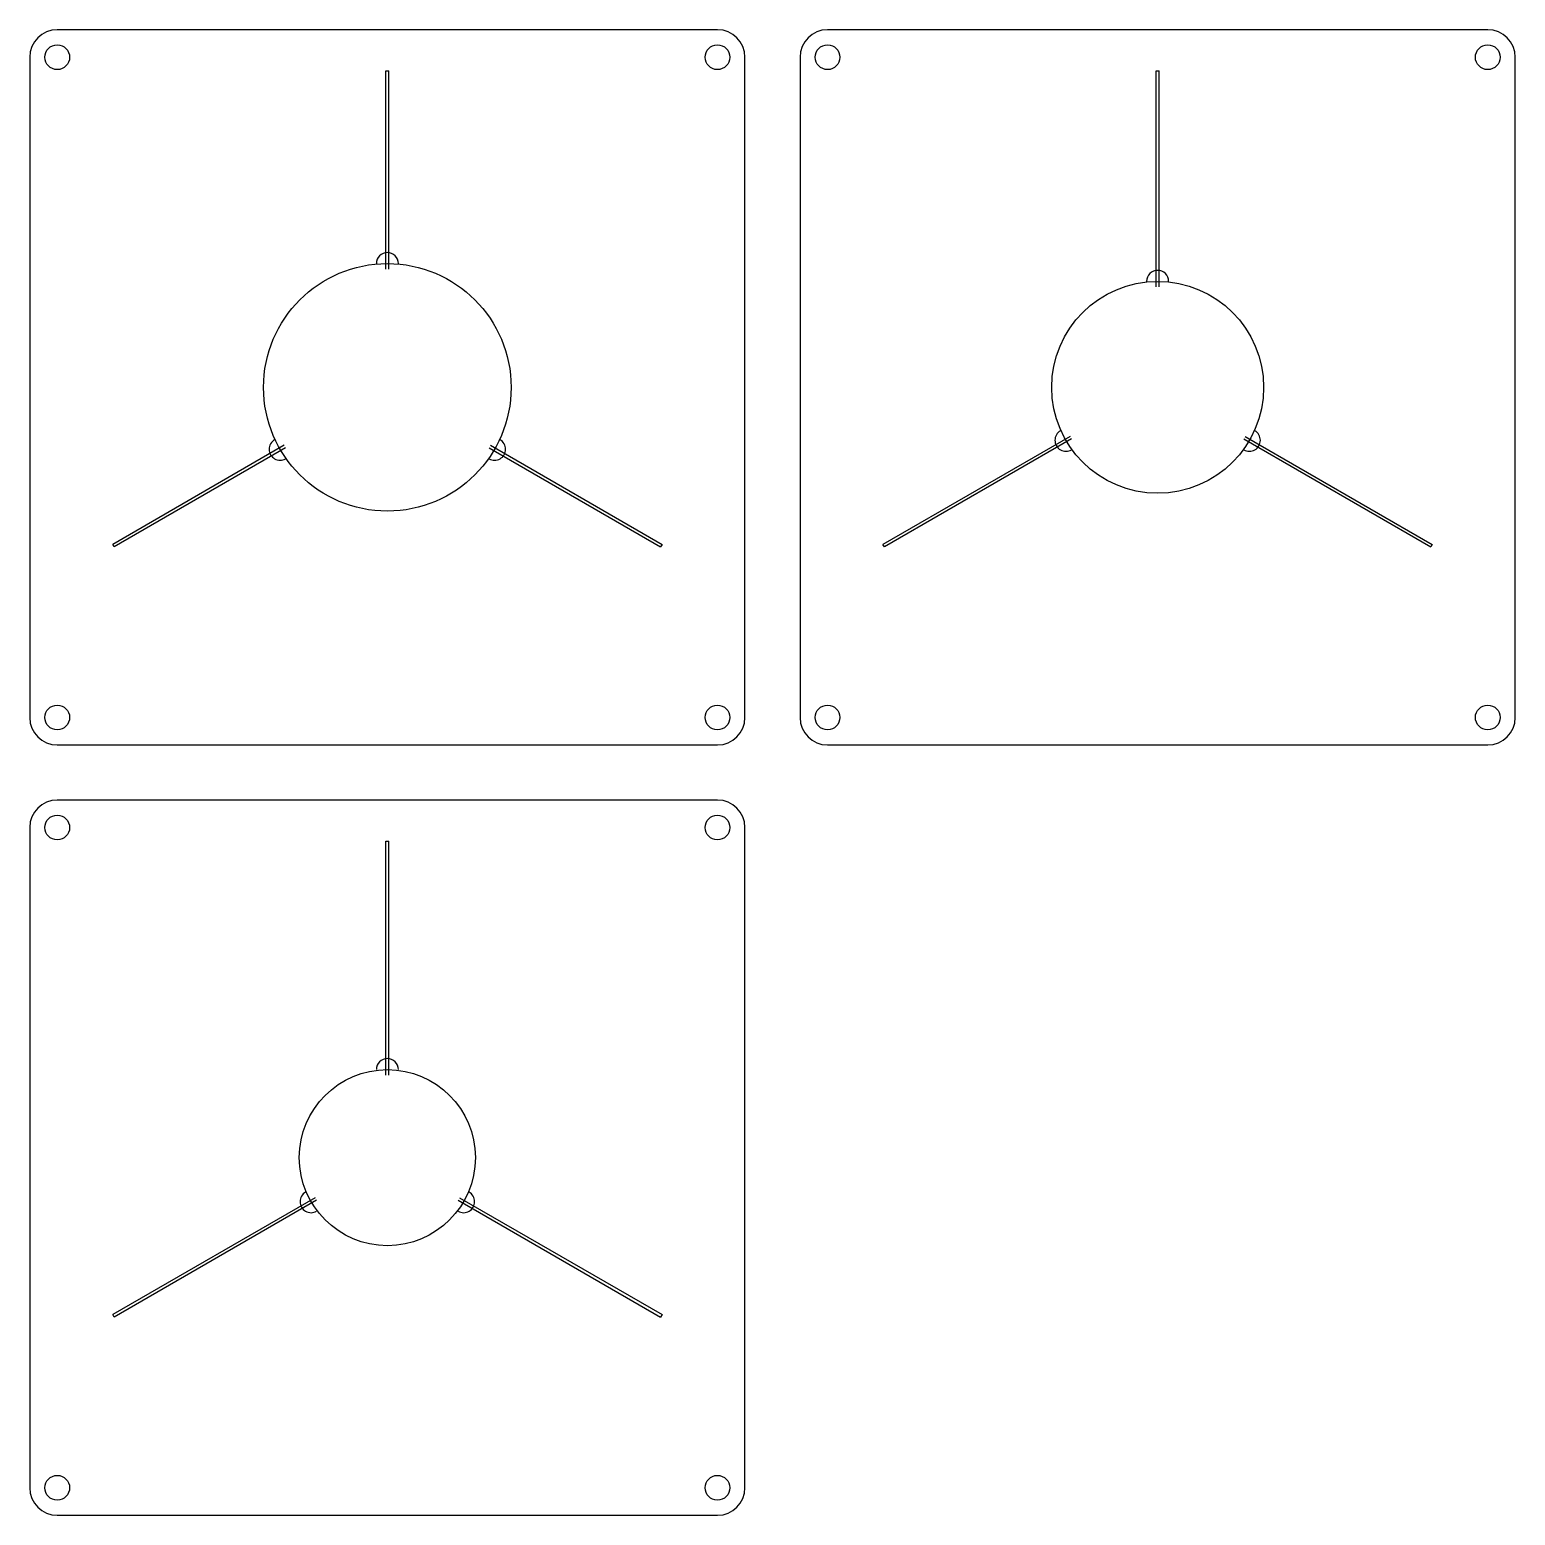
# Model space of a CAD drawing. Header units: millimetres. Extents: x 0 to 540, y 0 to 540.
import ezdxf

# ---------------------------------------------------------------- set-up
doc = ezdxf.new("R2010")
doc.units = ezdxf.units.MM
doc.layers.add('CORTE', color=1, linetype='CONTINUOUS')

msp = doc.modelspace()

# ---------------------------------------------------------------- linework, layer by layer
at = {"layer": 'CORTE'}
for p, q in [((250, 540), (10, 540)), ((530, 540), (290, 540)), ((0, 530), (0, 290)), ((260, 290), (260, 530)), ((280, 530), (280, 290)), ((540, 290), (540, 530)), ((129.5, 453), (129.5, 525)), ((129.5, 525), (130.5, 525)), ((130.5, 453), (130.5, 525)), ((409.5, 446.5), (409.5, 525)), ((409.5, 525), (410.5, 525)), ((410.5, 446.5), (410.5, 525)), ((92.5109, 388.933), (30.1571, 352.933)), ((167.4891, 388.933), (229.8429, 352.933)), ((378.1401, 392.183), (310.1571, 352.933)), ((378.6401, 391.317), (310.6571, 352.067)), ((441.3599, 391.317), (509.3429, 352.067)), ((441.8599, 392.183), (509.8429, 352.933)), ((93.0109, 388.067), (30.6571, 352.067)), ((166.9891, 388.067), (229.3429, 352.067)), ((30.6571, 352.067), (30.1571, 352.933)), ((229.8429, 352.933), (229.3429, 352.067)), ((310.6571, 352.067), (310.1571, 352.933)), ((509.8429, 352.933), (509.3429, 352.067)), ((10, 280), (250, 280)), ((290, 280), (530, 280)), ((250, 260), (10, 260)), ((0, 250), (0, 10)), ((260, 10), (260, 250)), ((129.5, 160), (129.5, 245)), ((129.5, 245), (130.5, 245)), ((130.5, 160), (130.5, 245)), ((103.7692, 115.433), (30.1571, 72.933)), ((104.2692, 114.567), (30.6571, 72.067)), ((155.7308, 114.567), (229.3429, 72.067)), ((156.2308, 115.433), (229.8429, 72.933)), ((30.6571, 72.067), (30.1571, 72.933)), ((229.8429, 72.933), (229.3429, 72.067)), ((10, 0), (250, 0))]:
    msp.add_line(p, q, dxfattribs=at)
for centre, radius in [((10, 530), 4.5), ((250, 530), 4.5), ((290, 530), 4.5), ((530, 530), 4.5), ((130, 410), 45), ((410, 410), 38.5), ((10, 290), 4.5), ((250, 290), 4.5), ((290, 290), 4.5), ((530, 290), 4.5), ((10, 250), 4.5), ((250, 250), 4.5), ((130, 130), 32), ((10, 10), 4.5), ((250, 10), 4.5)]:
    msp.add_circle(centre, radius, dxfattribs=at)
for centre, radius, start, end in [((10, 530), 10, 90, 180), ((250, 530), 10, 0, 90), ((290, 530), 10, 90, 180), ((530, 530), 10, 0, 90), ((130, 455), 4, 0, 180), ((410, 448.5), 4, 0, 180), ((376.658, 390.75), 4, 120, 300), ((443.342, 390.75), 4, 240, 420), ((91.0289, 387.5), 4, 120, 300), ((168.9711, 387.5), 4, 240, 420), ((10, 290), 10, 180, 270), ((250, 290), 10, 270, 360), ((290, 290), 10, 180, 270), ((530, 290), 10, 270, 360), ((10, 250), 10, 90, 180), ((250, 250), 10, 0, 90), ((130, 162), 4, 0, 180), ((102.2872, 114), 4, 120, 300), ((157.7128, 114), 4, 240, 420), ((10, 10), 10, 180, 270), ((250, 10), 10, 270, 360)]:
    msp.add_arc(centre, radius, start, end, dxfattribs=at)

doc.saveas('drawing.dxf')
